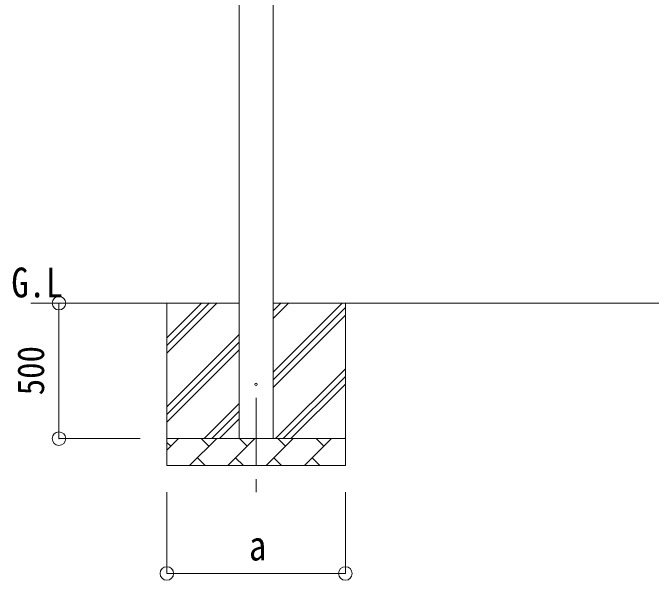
# Model space of a CAD drawing. Units: millimetres, scale not verified. Extents: x -14053 to 14053, y -9700 to 9700.
# Drawn here: x -8856 to -6496, y -182 to 1914 of the extents above; entities that cross this region are included whole.
import ezdxf
from ezdxf.enums import TextEntityAlignment as Align

# ---------------------------------------------------------------- set-up
doc = ezdxf.new("R2010")
doc.units = ezdxf.units.MM
doc.header["$LTSCALE"] = 50
doc.header["$PDMODE"] = 32
doc.header["$PDSIZE"] = 50
doc.linetypes.add('CHAIN1', pattern=[8, 5, -1, 1, -1])
for name, color, linetype, lineweight in [('0-2_建具', 4, 'Continuous', 9), ('0-3_階段', 7, 'CHAIN1', 9), ('0-4_設備', 7, 'Continuous', 9), ('0-6_手摺', 5, 'Continuous', 5), ('0-7_ハッチ', 7, 'Continuous', 9), ('0-8_外構', 6, 'Continuous', 9)]:
    doc.layers.add(name, color=color, linetype=linetype, lineweight=lineweight)
doc.styles.add('ＭＳ ゴシック', font='')
doc.styles.get('ＭＳ ゴシック').set_extended_font_data('MS Gothic')

msp = doc.modelspace()

# ---------------------------------------------------------------- linework, layer by layer
at = {"layer": '0-2_建具'}
for p, q in [((-8018.69, 341.06), (-8018.69, 3196.06)), ((-7893.69, 3196.06), (-7893.69, 341.06))]:
    msp.add_line(p, q, dxfattribs=at)
msp.add_circle((-7956.19, 541.06), 4.5, dxfattribs=at)
at = {"layer": '0-3_階段'}
msp.add_line((-7956.19, 491.06), (-7956.19, 142.95), dxfattribs=at)
at = {"layer": '0-4_設備'}
for p, q in [((-8018.69, 841.06), (-8788.69, 841.06)), ((-8286.19, 841.06), (-8286.19, 241.06)), ((-8286.19, 656.01), (-8101.14, 841.06)), ((-8286.19, 684.3), (-8129.43, 841.06)), ((-8286.19, 712.58), (-8157.71, 841.06)), ((-4545.69, 841.06), (-7893.69, 841.06)), ((-7893.69, 585.97), (-7638.59, 841.06)), ((-7893.69, 783.96), (-7836.58, 841.06)), ((-7893.69, 812.24), (-7864.87, 841.06)), ((-7626.19, 841.06), (-7626.19, 241.06)), ((-7893.69, 557.68), (-7626.19, 825.18)), ((-7893.69, 529.4), (-7626.19, 796.9)), ((-8286.19, 458.02), (-8018.69, 725.52)), ((-8286.19, 429.74), (-8018.69, 697.24)), ((-8286.19, 401.46), (-8018.69, 668.96)), ((-7884.03, 341.06), (-7626.19, 598.91)), ((-7855.75, 341.06), (-7626.19, 570.62)), ((-7827.47, 341.06), (-7626.19, 542.34)), ((-8148.59, 341.06), (-8018.69, 470.97)), ((-8120.31, 341.06), (-8018.69, 442.68)), ((-8092.02, 341.06), (-8018.69, 414.4)), ((-8286.19, 341.06), (-7626.19, 341.06)), ((-8286.19, 298.17), (-8243.3, 341.06)), ((-8201.88, 241.06), (-8101.88, 341.06)), ((-8130.43, 312.51), (-8158.98, 341.06)), ((-8060.46, 241.06), (-7960.46, 341.06)), ((-7989.01, 312.51), (-8017.56, 341.06)), ((-7919.03, 241.06), (-7819.03, 341.06)), ((-7847.59, 312.51), (-7876.14, 341.06)), ((-7777.61, 241.06), (-7677.61, 341.06)), ((-7706.17, 312.51), (-7734.72, 341.06)), ((-7629.48, 341.06), (-7626.19, 344.35)), ((-8271.85, 312.51), (-8286.19, 326.85)), ((-8173.32, 269.62), (-8144.77, 241.06)), ((-8031.9, 269.62), (-8003.35, 241.06)), ((-7890.48, 269.62), (-7861.93, 241.06)), ((-7749.06, 269.62), (-7720.51, 241.06)), ((-7626.19, 241.06), (-8286.19, 241.06))]:
    msp.add_line(p, q, dxfattribs=at)
at = {"layer": '0-6_手摺', "color": 6, "lineweight": 9}
msp.add_line((-8685.19, 841.06), (-8685.19, 341.06), dxfattribs=at)
at = {"layer": '0-8_外構'}
for p, q in [((-8685.19, 841.06), (-8385.19, 841.06)), ((-8685.19, 341.06), (-8385.19, 341.06)), ((-8286.19, -157.05), (-8286.19, 142.95)), ((-7626.19, -157.05), (-7626.19, 142.95)), ((-8286.19, -157.05), (-7626.19, -157.05))]:
    msp.add_line(p, q, dxfattribs=at)
for p in [(-8685.19, 841.06), (-8685.19, 341.06), (-8286.19, -157.05), (-7626.19, -157.05)]:
    msp.add_point(p, dxfattribs=at)

# ---------------------------------------------------------------- texts
at = {"layer": '0-7_ハッチ', "style": 'ＭＳ ゴシック', "width": 0.85}
msp.add_text('G.L', height=110, dxfattribs=at).set_placement((-8860.99, 829.52), align=Align.BOTTOM_LEFT)
at = {"layer": '0-8_外構', "color": 7, "style": 'ＭＳ ゴシック', "width": 0.9}
msp.add_text('500', height=98.97, rotation=90, dxfattribs=at).set_placement((-8710.19, 501.06), align=Align.BOTTOM_LEFT)
at = {"layer": '0-8_外構', "color": 7, "style": 'ＭＳ ゴシック', "width": 0.85}
msp.add_text('a', height=110, dxfattribs=at).set_placement((-7982.44, -142.05), align=Align.BOTTOM_LEFT)

doc.saveas('drawing.dxf')
